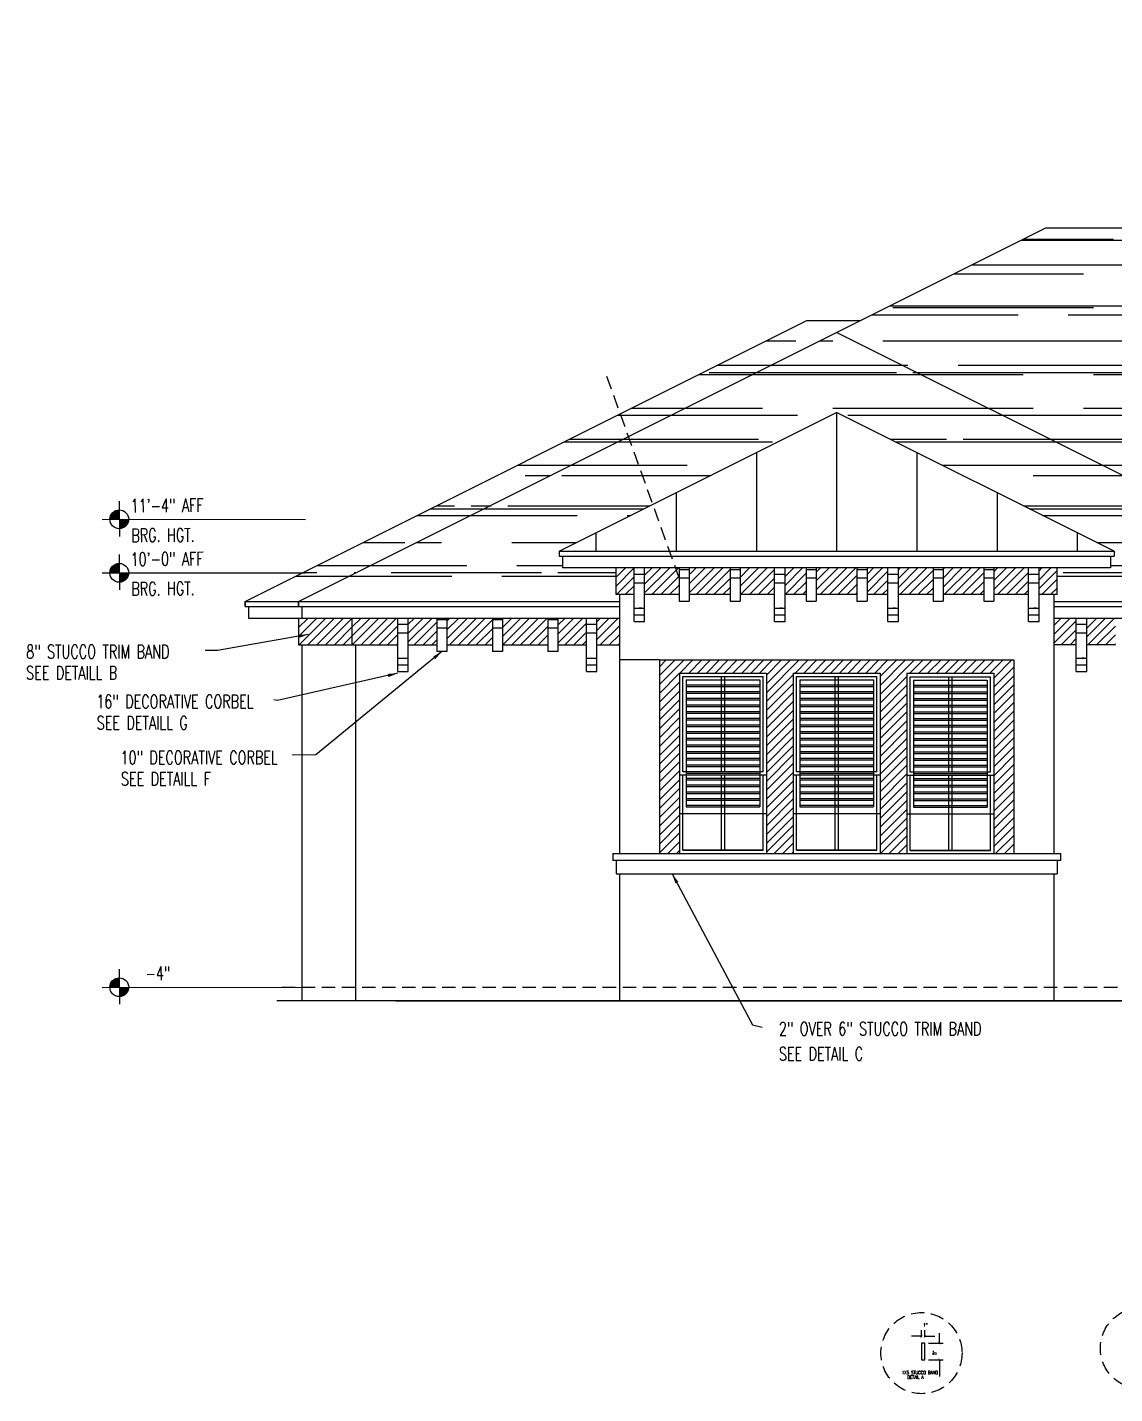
# Model space of a CAD drawing. Header units: inches. Extents: x -25328 to 8149, y -5530 to 4336.
# Drawn here: x -3541.9 to -3216.6, y -2959.6 to -2550.8 of the extents above; entities that cross this region are included whole.
import ezdxf

# ---------------------------------------------------------------- set-up
doc = ezdxf.new("R2010")
doc.units = ezdxf.units.IN
doc.header["$LTSCALE"] = 16
doc.header["$MEASUREMENT"] = 0
doc.linetypes.add('ALPINE_SOLID', pattern=[0])
doc.linetypes.add('HIDDEN', pattern=[0.375, 0.25, -0.125])
doc.layers.get('0').update_dxf_attribs({"linetype": 'CONTINUOUS'})
for name, color, linetype in [('CONC', 3, 'CONTINUOUS'), ('DIMS', 5, 'CONTINUOUS'), ('HATCH', 8, 'CONTINUOUS'), ('Layer_Notes', 7, 'ALPINE_SOLID'), ('ROOF', 1, 'CONTINUOUS'), ('TEXT', 11, 'CONTINUOUS'), ('WALLS EXT', 6, 'CONTINUOUS'), ('WINDOWS', 1, 'CONTINUOUS')]:
    doc.layers.add(name, color=color, linetype=linetype)
doc.styles.add('PAYTAS RM', font='romans.shx', dxfattribs={"width": 0.7, "height": 4.5})
doc.styles.add('PAYTS NOTES', font='romans.shx', dxfattribs={"width": 0.7, "height": 4.5})
doc.styles.get("Standard").update_dxf_attribs({"font": 'arial.ttf'})
doc.dimstyles.new('DIM- PAYTAS', dxfattribs={"dimscale": 48, "dimtxt": 0.1, "dimasz": 0.0625, "dimexe": 0.125, "dimexo": 0.125, "dimgap": 0.125, "dimtad": 1, "dimdec": 1, "dimzin": 3, "dimdsep": 46, "dimlunit": 4, "dimtxsty": 'PAYTAS RM', "dimblk": 'ARCHTICK', "dimcen": 0.09, "dimdle": 0.125, "dimclrd": 5, "dimclre": 5, "dimclrt": 11, "dimadec": 0, "dimazin": 0, "dimtfac": 1, "dimtdec": 1, "dimtofl": 0, "dimtmove": 2, "dimatfit": 3, "dimfxl": 0, "dimfrac": 2, "dimtolj": 1, "dimtzin": 3, "dimarcsym": 0})
doc.dimstyles.get("Standard").update_dxf_attribs({"dimtxt": 0.18, "dimasz": 0.18, "dimexe": 0.18, "dimexo": 0.0625, "dimgap": 0.09, "dimtad": 0, "dimtih": 1, "dimtoh": 1, "dimdec": 4, "dimzin": 0, "dimdsep": 46, "dimtxsty": 'Standard', "dimcen": 0.09, "dimadec": 0, "dimazin": 0, "dimtfac": 1, "dimtdec": 4, "dimtofl": 0, "dimtmove": 0, "dimatfit": 3, "dimfxl": 0, "dimtolj": 1, "dimtzin": 0, "dimarcsym": 0})
pattern_1 = [(45, (-9190.4826, -4556.8754), (-1.3258252, 1.3258252), [])]
pattern_2 = [(45, (-9179.4826, -4556.8754), (-1.3258252, 1.3258252), [])]

# ---------------------------------------------------------------- blocks, each defined once
blk = doc.blocks.new('_ArchTick')
at = {"color": 0, "linetype": 'ByBlock', "const_width": 0.15}
blk.add_lwpolyline([(-0.5, -0.5), (0.5, 0.5)], dxfattribs=at)
blk = doc.blocks.new('ELEVBUB')
for p, q in [((0, 0.151), (0, -0.142)), ((-0.142, 0), (0.078, 0))]:
    blk.add_line(p, q)
at = {"const_width": 0.0781}
for points in [[(0, 0.039, 0.414214), (-0.039, 0, 1)], [(0, -0.039, 0.414213), (0.039, 0, 1)]]:
    blk.add_lwpolyline(points, format="xyb", dxfattribs=at)
blk.add_circle((0, 0), 0.0781)

msp = doc.modelspace()

# ---------------------------------------------------------------- hatches: boundary and pattern name
at = {"layer": 'HATCH'}
h = msp.add_hatch(dxfattribs=at)
h.set_pattern_fill('AR-RROOF', color=8, scale=15, style=0)
h.set_pattern_definition([(0, (-9179.483, -4556.875), (33, 15), [225, -30, 75, -15]), (0, (-9159.533, -4549.375), (-15, 19.95), [45, -4.95, 90, -11.25]), (0, (-9171.983, -4544.125), (78, 10.05), [120, -21, 60, -15])])
h.paths.add_polyline_path([(-3299.78373375, -2642.06474541), (-3460.78373375, -2722.56474541), (-3364.78373375, -2722.56474541), (-3364.78373375, -2720.53688136), (-3365.78373375, -2720.53688136), (-3365.78373375, -2712.53688136), (-3381.78373375, -2712.53688136), (-3381.78373375, -2709.03688136), (-3382.78373375, -2709.03688136), (-3382.78373375, -2707.53688136), (-3299.78373375, -2666.03688136), (-3216.78373375, -2707.53688136), (-3216.78373375, -2709.03688136), (-3217.78373375, -2709.03688136), (-3217.78373375, -2712.53688136), (-3233.78373375, -2712.53688136), (-3233.78373375, -2720.53688136), (-3234.78373375, -2720.53688136), (-3234.78373375, -2722.56474541), (-3138.78373375, -2722.56474541)])
h.paths.add_polyline_path([(-3237.22952254, -2610.7876398), (-3299.78373375, -2642.06474541), (-3138.78373375, -2722.56474541), (-2978.78373375, -2722.56474541), (-3202.33794496, -2610.7876398)])
h.paths.add_polyline_path([(-3188.22212238, -2617.84555109), (-3035.1554508, -2694.37888689), (-3006.78373375, -2678.51391249), (-3006.78373375, -2675.56474541), (-3020.78373375, -2675.56474541), (-3020.78373375, -2672.06474541), (-2768.24206708, -2672.06474541), (-2768.24206708, -2670.56474541), (-3021.78373375, -2670.56474541), (-2812.50662814, -2565.92619261), (-2842.75662814, -2550.80119261), (-2976.84534512, -2617.84555109)])
h.paths.add_polyline_path([(-3021.78373375, -2670.56474541), (-2768.24206708, -2670.56474541), (-2768.24206708, -2645.28688136), (-2770.24206708, -2645.28688136), (-2770.24206708, -2643.28688136), (-2771.03109692, -2643.28688136, 0.1928199289), (-2780.06431132, -2618.78688136), (-2785.24206708, -2618.78688136), (-2785.24206708, -2615.28688136), (-2786.24206708, -2615.28688136), (-2786.24206708, -2613.78688136), (-2694.24206708, -2567.78688136), (-2602.24206708, -2613.78688136), (-2602.24206708, -2615.28688136), (-2603.24206708, -2615.28688136), (-2603.24206708, -2618.78688136), (-2608.41982284, -2618.78688136, 0.1928199289), (-2617.45303725, -2643.28688136), (-2618.24206708, -2643.28688136), (-2618.24206708, -2645.28688136), (-2620.24206708, -2645.28688136), (-2620.24206708, -2670.56474541), (-2453.28373375, -2670.56474541), (-2692.5887034, -2550.91226058), (-2782.4787641, -2550.91226058)])
h = msp.add_hatch(dxfattribs=at)
h.set_pattern_fill('AR-RROOF', color=8, scale=15, style=0)
h.set_pattern_definition([(0, (-9190.483, -4556.875), (33, 15), [225, -30, 75, -15]), (0, (-9170.533, -4549.375), (-15, 19.95), [45, -4.95, 90, -11.25]), (0, (-9182.983, -4544.125), (78, 10.05), [120, -21, 60, -15])])
h.paths.add_polyline_path([(-3299.78373375, -2642.06474541), (-3291.78373375, -2638.06474541), (-3307.78373375, -2638.06474541), (-3476.78373375, -2722.56474541), (-3460.78373375, -2722.56474541)])
h = msp.add_hatch(dxfattribs=at)
h.set_pattern_fill('ANSI31', color=256, scale=15, style=0)
h.set_pattern_definition(pattern_2)
h.paths.add_polyline_path([(-3360.34623375, -2712.53688136), (-3365.78373375, -2712.53688136), (-3365.78373375, -2720.53688136), (-3360.34623375, -2720.53688136)])
h.paths.add_polyline_path([(-3346.87907383, -2720.53688136), (-3346.87907383, -2712.53688136), (-3357.22123375, -2712.53688136), (-3357.22123375, -2720.53688136)])
h.paths.add_polyline_path([(-3343.87907383, -2720.53688136), (-3331.67907383, -2720.53688136), (-3331.67907383, -2712.53688136), (-3343.87907383, -2712.53688136)])
h.paths.add_polyline_path([(-3318.33691392, -2712.53688136), (-3328.67907383, -2712.53688136), (-3328.67907383, -2720.53688136), (-3318.33691392, -2720.53688136)])
h.paths.add_polyline_path([(-3315.21191392, -2720.53688136), (-3308.88373375, -2720.53688136), (-3308.88373375, -2712.53688136), (-3315.21191392, -2712.53688136)])
h.paths.add_polyline_path([(-3293.68373375, -2712.53688136), (-3305.88373375, -2712.53688136), (-3305.88373375, -2720.53688136), (-3293.68373375, -2720.53688136)])
h.paths.add_polyline_path([(-3290.68373375, -2720.53688136), (-3284.43763651, -2720.53688136), (-3284.43763651, -2712.53688136), (-3290.68373375, -2712.53688136)])
h.paths.add_polyline_path([(-3281.31263651, -2712.53688136), (-3281.31263651, -2720.53688136), (-3270.9379957, -2720.53688136), (-3270.9379957, -2712.53688136)])
h.paths.add_polyline_path([(-3267.9379957, -2712.53688136), (-3267.9379957, -2720.53688136), (-3255.7379957, -2720.53688136), (-3255.7379957, -2712.53688136)])
h.paths.add_polyline_path([(-3242.34623375, -2720.53688136), (-3242.34623375, -2712.53688136), (-3252.7379957, -2712.53688136), (-3252.7379957, -2720.53688136)])
h.paths.add_polyline_path([(-3233.78373375, -2712.53688136), (-3239.22123375, -2712.53688136), (-3239.22123375, -2720.53688136), (-3233.78373375, -2720.53688136)])
h = msp.add_hatch(dxfattribs=at)
h.set_pattern_fill('ANSI31', color=256, scale=15, style=0)
h.set_pattern_definition(pattern_1)
h.paths.add_polyline_path([(-3444.78373375, -2735.56474541), (-3444.78373375, -2727.56474541), (-3460.78373375, -2727.56474541), (-3460.78373375, -2735.56474541)])
h = msp.add_hatch(dxfattribs=at)
h.set_pattern_fill('ANSI31', color=256, scale=15, style=0)
h.set_pattern_definition(pattern_1)
h.paths.add_polyline_path([(-3444.78373375, -2727.56474541), (-3444.78373375, -2735.56474541), (-3431.06498375, -2735.56474541), (-3431.06498375, -2727.56474541)])
h.paths.add_polyline_path([(-3427.93998375, -2735.56474541), (-3419.38207017, -2735.56474541), (-3419.38207017, -2727.56474541), (-3427.93998375, -2727.56474541)])
h.paths.add_polyline_path([(-3416.38207017, -2735.56474541), (-3402.78373375, -2735.56474541), (-3402.78373375, -2727.56474541), (-3416.38207017, -2727.56474541)])
h.paths.add_polyline_path([(-3386.18539733, -2735.56474541), (-3386.18539733, -2727.56474541), (-3399.78373375, -2727.56474541), (-3399.78373375, -2735.56474541)])
h.paths.add_polyline_path([(-3383.18539733, -2735.56474541), (-3374.62748375, -2735.56474541), (-3374.62748375, -2727.56474541), (-3383.18539733, -2727.56474541)])
h.paths.add_polyline_path([(-3364.78373375, -2727.56474541), (-3371.50248375, -2727.56474541), (-3371.50248375, -2735.56474541), (-3364.78373375, -2735.56474541)])
h = msp.add_hatch(dxfattribs=at)
h.set_pattern_fill('ANSI31', color=256, scale=15, style=0)
h.set_pattern_definition(pattern_1)
h.paths.add_polyline_path([(-3216.38207017, -2727.56474541), (-3224.93998375, -2727.56474541), (-3224.93998375, -2735.56474541), (-3216.38207017, -2735.56474541)])
h.paths.add_polyline_path([(-3199.78373375, -2735.56474541), (-3199.78373375, -2727.56474541), (-3213.38207017, -2727.56474541), (-3213.38207017, -2735.56474541)])
h.paths.add_polyline_path([(-3196.78373375, -2727.56474541), (-3196.78373375, -2735.56474541), (-3183.18539733, -2735.56474541), (-3183.18539733, -2727.56474541)])
h.paths.add_polyline_path([(-3171.62748375, -2735.56474541), (-3171.62748375, -2727.56474541), (-3180.18539733, -2727.56474541), (-3180.18539733, -2735.56474541)])
h.paths.add_polyline_path([(-3154.78373375, -2735.56474541), (-3154.78373375, -2727.56474541), (-3168.50248375, -2727.56474541), (-3168.50248375, -2735.56474541)])
h.paths.add_polyline_path([(-3234.78373375, -2727.56474541), (-3234.78373375, -2735.56474541), (-3228.06498375, -2735.56474541), (-3228.06498375, -2727.56474541)])
h = msp.add_hatch(dxfattribs=at)
h.set_pattern_fill('ANSI31', color=256, scale=15, style=0)
h.set_pattern_definition(pattern_2)
h.paths.add_polyline_path([(-3352.78373375, -2740.08323457), (-3352.78373375, -2797.99052816), (-3346.78373375, -2797.99052816), (-3346.78373375, -2796.99052816), (-3346.78373375, -2743.99052816), (-3320.78373375, -2743.99052816), (-3320.78373375, -2785.99052816), (-3320.78373375, -2797.99052816), (-3318.78373375, -2797.99052816), (-3312.78373375, -2797.99052816), (-3312.78373375, -2796.99052816), (-3312.78373375, -2743.99052816), (-3286.78373375, -2743.99052816), (-3286.78373375, -2785.99052816), (-3286.78373375, -2797.99052816), (-3278.78373375, -2797.99052816), (-3278.78373375, -2797.08323457), (-3278.78373375, -2744.08323457), (-3252.78373375, -2744.08323457), (-3252.78373375, -2786.08323457), (-3252.78373375, -2797.99052816), (-3246.78373375, -2797.99052816), (-3246.78373375, -2740.08323457)])

# ---------------------------------------------------------------- linework, layer by layer
at = {"layer": 'CONC'}
for p, q in [((-3308.72952254, -2638.5376398), (-3292.72952254, -2638.5376398)), ((-3365.78373375, -2720.53688136), (-3365.78373375, -2712.53688136)), ((-3233.78373375, -2720.53688136), (-3233.78373375, -2712.53688136)), ((-2642.78373375, -2842.03688136), (-3467.25567723, -2842.03688136)), ((-3431.78373375, -2842.03688136), (-2329.28373375, -2842.03688136))]:
    msp.add_line(p, q, dxfattribs=at)
at = {"layer": 'DIMS', "color": 8, "linetype": 'HIDDEN'}
msp.add_line((-3346.87907383, -2715.53688136), (-3368.66608739, -2654.79493102), dxfattribs=at)
at = {"layer": 'DIMS'}
for p, q in [((-3511.59520639, -2697.98344207), (-3458.68141875, -2698.03688136)), ((-3511.59520639, -2713.98344207), (-3458.68141875, -2714.03688136)), ((-3360.34623375, -2720.53688136), (-3365.78373375, -2720.53688136)), ((-3346.87907383, -2720.53688136), (-3357.22123375, -2720.53688136)), ((-3331.67907383, -2720.53688136), (-3343.87907383, -2720.53688136)), ((-3318.33691392, -2720.53688136), (-3328.67907383, -2720.53688136)), ((-3308.88373375, -2720.53688136), (-3315.21191392, -2720.53688136)), ((-3293.68373375, -2720.53688136), (-3305.88373375, -2720.53688136)), ((-3284.43763651, -2720.53688136), (-3290.68373375, -2720.53688136)), ((-3270.9379957, -2720.53688136), (-3281.31263651, -2720.53688136)), ((-3255.7379957, -2720.53688136), (-3267.9379957, -2720.53688136)), ((-3242.34623375, -2720.53688136), (-3252.7379957, -2720.53688136)), ((-3233.78373375, -2720.53688136), (-3239.22123375, -2720.53688136)), ((-3427.93998375, -2735.56474541), (-3419.38207017, -2735.56474541)), ((-3416.38207017, -2735.56474541), (-3402.78373375, -2735.56474541)), ((-3399.78373375, -2735.56474541), (-3386.18539733, -2735.56474541)), ((-3383.18539733, -2735.56474541), (-3374.62748375, -2735.56474541)), ((-3371.50248375, -2735.56474541), (-3364.78373375, -2735.56474541)), ((-3228.06498375, -2735.56474541), (-3234.78373375, -2735.56474541)), ((-3216.38207017, -2735.56474541), (-3224.93998375, -2735.56474541)), ((-3511.59520639, -2837.98344207), (-3458.68141875, -2838.03688136)), ((-3274.38636061, -2944.47423388), (-3274.38636061, -2949.47423388)), ((-3273.38636061, -2944.47423388), (-3274.38636061, -2944.47423388)), ((-3273.38636061, -2949.47423388), (-3273.38636061, -2944.47423388)), ((-3274.38636061, -2949.47423388), (-3273.38636061, -2949.47423388))]:
    msp.add_line(p, q, dxfattribs=at)
at = {"layer": 'DIMS', "color": 5}
for p, q in [((-3274.38636061, -2942.38280176), (-3277.38636061, -2942.38280176)), ((-3274.38636061, -2942.73562972), (-3274.38636061, -2940.64419759)), ((-3273.38636061, -2942.73562972), (-3273.38636061, -2940.64419759)), ((-3273.38636061, -2942.38280176), (-3270.38636061, -2942.38280176)), ((-3268.97902915, -2944.47423388), (-3268.97902915, -2941.47423388)), ((-3272.26737732, -2944.47423388), (-3267.86004586, -2944.47423388)), ((-3272.26737732, -2949.47423388), (-3267.86004586, -2949.47423388)), ((-3268.97902915, -2949.47423388), (-3268.97902915, -2954.47423388))]:
    msp.add_line(p, q, dxfattribs=at)
at = {"layer": 'DIMS', "color": 8, "linetype": 'HIDDEN'}
for centre in [(-3208.72798348, -2946.02803745), (-3274.38636061, -2947.47423388)]:
    msp.add_circle(centre, 12.1315036, dxfattribs=at)
at = {"layer": 'HATCH', "color": 8, "linetype": 'HIDDEN'}
msp.add_line((-3155.78373375, -2838.03688136), (-3467.25567723, -2838.03688136), dxfattribs=at)
at = {"layer": 'Layer_Notes', "color": 8}
for p, q in [((-3299.78373375, -2666.03688136), (-3299.78373375, -2707.53688136)), ((-3323.78373375, -2678.03688136), (-3323.78373375, -2707.53688136)), ((-3275.78373375, -2678.03688136), (-3275.78373375, -2707.53688136)), ((-3347.78373375, -2690.03688136), (-3347.78373375, -2707.53688136)), ((-3251.78373375, -2690.03688136), (-3251.78373375, -2707.53688136)), ((-3371.78373375, -2702.03688136), (-3371.78373375, -2707.53688136)), ((-3227.78373375, -2702.03688136), (-3227.78373375, -2707.53688136))]:
    msp.add_line(p, q, dxfattribs=at)
at = {"layer": 'ROOF', "color": 6}
for p, q in [((-3460.78373375, -2722.56474541), (-3237.22952254, -2610.7876398)), ((-3476.78373375, -2722.56474541), (-3308.72952254, -2638.5376398)), ((-3138.78373375, -2722.56474541), (-3299.78373375, -2642.06474541)), ((-3382.78373375, -2707.53688136), (-3299.78373375, -2666.03688136)), ((-3216.78373375, -2707.53688136), (-3299.78373375, -2666.03688136)), ((-3381.78373375, -2709.03688136), (-3381.78373375, -2712.53688136)), ((-3217.78373375, -2709.03688136), (-3217.78373375, -2712.53688136)), ((-3217.78373375, -2712.53688136), (-3381.78373375, -2712.53688136)), ((-3364.78373375, -2720.53688136), (-3364.78373375, -2797.99052816)), ((-3234.78373375, -2720.53688136), (-3234.78373375, -2797.99052816)), ((-3460.78373375, -2727.56474541), (-3460.78373375, -2735.56474541)), ((-3352.78373375, -2740.08323457), (-3352.78373375, -2797.99052816)), ((-3352.78373375, -2740.08323457), (-3246.78373375, -2740.08323457)), ((-3246.78373375, -2740.08323457), (-3246.78373375, -2797.99052816)), ((-3346.78373375, -2743.99052816), (-3320.78373375, -2743.99052816)), ((-3346.78373375, -2743.99052816), (-3320.78373375, -2743.99052816)), ((-3346.78373375, -2743.99052816), (-3320.78373375, -2743.99052816)), ((-3346.78373375, -2743.99052816), (-3346.78373375, -2796.99052816)), ((-3320.78373375, -2743.99052816), (-3320.78373375, -2797.99052816)), ((-3312.78373375, -2743.99052816), (-3286.78373375, -2743.99052816)), ((-3312.78373375, -2743.99052816), (-3286.78373375, -2743.99052816)), ((-3312.78373375, -2743.99052816), (-3286.78373375, -2743.99052816)), ((-3312.78373375, -2743.99052816), (-3286.78373375, -2743.99052816)), ((-3312.78373375, -2743.99052816), (-3312.78373375, -2796.99052816)), ((-3286.78373375, -2743.99052816), (-3286.78373375, -2797.99052816)), ((-3278.78373375, -2744.08323457), (-3252.78373375, -2744.08323457)), ((-3278.78373375, -2744.08323457), (-3252.78373375, -2744.08323457)), ((-3278.78373375, -2744.08323457), (-3252.78373375, -2744.08323457)), ((-3278.78373375, -2744.08323457), (-3278.78373375, -2797.08323457)), ((-3252.78373375, -2744.08323457), (-3252.78373375, -2798.08323457)), ((-3346.78373375, -2785.24052816), (-3346.78373375, -2797.99052816)), ((-3320.78373375, -2785.24052816), (-3320.78373375, -2796.99052816)), ((-3312.78373375, -2785.24052816), (-3312.78373375, -2797.99052816)), ((-3286.78373375, -2785.24052816), (-3286.78373375, -2796.99052816)), ((-3278.78373375, -2785.33323457), (-3278.78373375, -2797.99052816)), ((-3252.78373375, -2785.33323457), (-3252.78373375, -2797.08323457)), ((-3366.78373375, -2797.99052816), (-3318.78373375, -2797.99052816)), ((-3366.78373375, -2797.99052816), (-3366.78373375, -2800.03688136)), ((-3232.78373375, -2800.03688136), (-3366.78373375, -2800.03688136)), ((-3365.78373375, -2800.03688136), (-3365.78373375, -2804.03688136)), ((-3346.78373375, -2796.99052816), (-3346.78373375, -2797.99052816)), ((-3320.78373375, -2796.99052816), (-3320.78373375, -2797.99052816)), ((-3318.78373375, -2797.99052816), (-3232.78373375, -2797.99052816)), ((-3312.78373375, -2796.99052816), (-3312.78373375, -2797.99052816)), ((-3286.78373375, -2796.99052816), (-3286.78373375, -2797.99052816)), ((-3278.78373375, -2797.08323457), (-3278.78373375, -2797.99052816)), ((-3252.78373375, -2797.08323457), (-3252.78373375, -2798.08323457)), ((-3233.78373375, -2800.03688136), (-3233.78373375, -2804.03688136)), ((-3232.78373375, -2797.99052816), (-3232.78373375, -2800.03688136)), ((-3365.78373375, -2804.03688136), (-3233.78373375, -2804.03688136)), ((-3364.78373375, -2804.03688136), (-3364.78373375, -2842.03688136)), ((-3234.78373375, -2804.03688136), (-3234.78373375, -2842.03688136))]:
    msp.add_line(p, q, dxfattribs=at)
at = {"layer": 'WALLS EXT'}
for p, q in [((-3237.22952254, -2610.7876398), (-3202.33794496, -2610.7876398)), ((-3360.34623375, -2714.38988697), (-3357.22123375, -2714.38988697)), ((-3318.33691392, -2714.38988697), (-3315.21191392, -2714.38988697)), ((-3284.43763651, -2714.38988697), (-3281.31263651, -2714.38988697)), ((-3242.34623375, -2714.38988697), (-3239.22123375, -2714.38988697)), ((-3360.34623375, -2716.96237248), (-3357.22123375, -2716.96237248)), ((-3318.33691392, -2716.96237248), (-3315.21191392, -2716.96237248)), ((-3284.43763651, -2716.96237248), (-3281.31263651, -2716.96237248)), ((-3242.34623375, -2716.96237248), (-3239.22123375, -2716.96237248)), ((-3476.78373375, -2722.56474541), (-3364.78373375, -2722.56474541)), ((-3476.78373375, -2724.06474541), (-3476.78373375, -2722.56474541)), ((-3476.78373375, -2722.56474541), (-3476.78373375, -2724.06474541)), ((-3460.78373375, -2724.06474541), (-3460.78373375, -2722.56474541)), ((-3460.78373375, -2722.56474541), (-3460.78373375, -2724.06474541)), ((-3460.78373375, -2724.06474541), (-3460.78373375, -2722.56474541)), ((-3460.78373375, -2722.56474541), (-3460.78373375, -2724.06474541)), ((-3234.78373375, -2722.56474541), (-2978.78373375, -2722.56474541)), ((-3476.78373375, -2724.06474541), (-3364.78373375, -2724.06474541)), ((-3475.78373375, -2724.06474541), (-3475.78373375, -2727.56474541)), ((-3475.78373375, -2724.06474541), (-3475.78373375, -2727.56474541)), ((-3459.78373375, -2724.06474541), (-3459.78373375, -2727.56474541)), ((-3459.78373375, -2724.06474541), (-3459.78373375, -2727.56474541)), ((-3459.78373375, -2724.06474541), (-3459.78373375, -2727.56474541)), ((-3459.78373375, -2724.06474541), (-3459.78373375, -2727.56474541)), ((-3360.34623375, -2724.53688136), (-3357.22123375, -2724.53688136)), ((-3360.34623375, -2726.53688136), (-3357.22123375, -2726.53688136)), ((-3318.33691392, -2724.53688136), (-3315.21191392, -2724.53688136)), ((-3318.33691392, -2726.53688136), (-3315.21191392, -2726.53688136)), ((-3284.43763651, -2724.53688136), (-3281.31263651, -2724.53688136)), ((-3284.43763651, -2726.53688136), (-3281.31263651, -2726.53688136)), ((-3242.34623375, -2724.53688136), (-3239.22123375, -2724.53688136)), ((-3242.34623375, -2726.53688136), (-3239.22123375, -2726.53688136)), ((-3234.78373375, -2724.06474541), (-2979.78373375, -2724.06474541)), ((-3475.78373375, -2727.56474541), (-3364.78373375, -2727.56474541)), ((-3444.78373375, -2727.56474541), (-3444.78373375, -2735.56474541)), ((-3431.06498375, -2729.41775102), (-3427.93998375, -2729.41775102)), ((-3374.62748375, -2729.41775102), (-3371.50248375, -2729.41775102)), ((-3359.53373375, -2728.53688136), (-3358.03373375, -2728.53688136)), ((-3317.52441392, -2728.53688136), (-3316.02441392, -2728.53688136)), ((-3283.62513651, -2728.53688136), (-3282.12513651, -2728.53688136)), ((-3241.53373375, -2728.53688136), (-3240.03373375, -2728.53688136)), ((-3234.78373375, -2727.56474541), (-2979.78373375, -2727.56474541)), ((-3228.06498375, -2729.41775102), (-3224.93998375, -2729.41775102)), ((-3431.06498375, -2731.99023652), (-3427.93998375, -2731.99023652)), ((-3374.62748375, -2731.99023652), (-3371.50248375, -2731.99023652)), ((-3228.06498375, -2731.99023652), (-3224.93998375, -2731.99023652)), ((-3460.78373375, -2735.56474541), (-3431.06498375, -2735.56474541)), ((-3459.78373375, -2735.56474541), (-3459.78373375, -2842.03688136)), ((-3443.78373375, -2735.56474541), (-3443.78373375, -2842.03688136)), ((-3431.06498375, -2739.56474541), (-3427.93998375, -2739.56474541)), ((-3431.06498375, -2741.56474541), (-3427.93998375, -2741.56474541)), ((-3374.62748375, -2739.56474541), (-3371.50248375, -2739.56474541)), ((-3374.62748375, -2741.56474541), (-3371.50248375, -2741.56474541)), ((-3352.78373375, -2740.08323457), (-3364.78373375, -2740.08323457)), ((-3228.06498375, -2739.56474541), (-3224.93998375, -2739.56474541)), ((-3228.06498375, -2741.56474541), (-3224.93998375, -2741.56474541)), ((-3430.25248375, -2743.56474541), (-3428.75248375, -2743.56474541)), ((-3373.81498375, -2743.56474541), (-3372.31498375, -2743.56474541)), ((-3227.25248375, -2743.56474541), (-3225.75248375, -2743.56474541))]:
    msp.add_line(p, q, dxfattribs=at)
at = {"layer": 'WALLS EXT', "color": 8}
for p, q in [((-3382.78373375, -2707.53688136), (-3382.78373375, -2709.03688136)), ((-3382.78373375, -2709.03688136), (-3216.78373375, -2709.03688136)), ((-3216.78373375, -2707.53688136), (-3216.78373375, -2709.03688136))]:
    msp.add_line(p, q, dxfattribs=at)
at = {"layer": 'WINDOWS'}
for p, q in [((-3382.78373375, -2707.53688136), (-3216.78373375, -2707.53688136)), ((-3360.34623375, -2728.53688136), (-3360.34623375, -2712.53688136)), ((-3357.22123375, -2728.53688136), (-3357.22123375, -2712.53688136)), ((-3346.87907383, -2712.53688136), (-3346.87907383, -2722.53688136)), ((-3346.87907383, -2713.03688136), (-3343.87907383, -2713.03688136)), ((-3343.87907383, -2712.53688136), (-3343.87907383, -2722.53688136)), ((-3331.67907383, -2712.53688136), (-3331.67907383, -2722.53688136)), ((-3331.67907383, -2713.03688136), (-3328.67907383, -2713.03688136)), ((-3331.67907383, -2713.03688136), (-3328.67907383, -2713.03688136)), ((-3328.67907383, -2712.53688136), (-3328.67907383, -2722.53688136)), ((-3318.33691392, -2728.53688136), (-3318.33691392, -2712.53688136)), ((-3315.21191392, -2728.53688136), (-3315.21191392, -2712.53688136)), ((-3308.88373375, -2712.53688136), (-3308.88373375, -2722.53688136)), ((-3308.88373375, -2713.03688136), (-3305.88373375, -2713.03688136)), ((-3305.88373375, -2712.53688136), (-3305.88373375, -2722.53688136)), ((-3293.68373375, -2712.53688136), (-3293.68373375, -2722.53688136)), ((-3293.68373375, -2713.03688136), (-3290.68373375, -2713.03688136)), ((-3290.68373375, -2712.53688136), (-3290.68373375, -2722.53688136)), ((-3284.43763651, -2728.53688136), (-3284.43763651, -2712.53688136)), ((-3281.31263651, -2728.53688136), (-3281.31263651, -2712.53688136)), ((-3270.9379957, -2712.53688136), (-3270.9379957, -2722.53688136)), ((-3270.9379957, -2713.03688136), (-3267.9379957, -2713.03688136)), ((-3267.9379957, -2712.53688136), (-3267.9379957, -2722.53688136)), ((-3255.7379957, -2712.53688136), (-3255.7379957, -2722.53688136)), ((-3255.7379957, -2713.03688136), (-3252.7379957, -2713.03688136)), ((-3252.7379957, -2712.53688136), (-3252.7379957, -2722.53688136)), ((-3242.34623375, -2728.53688136), (-3242.34623375, -2712.53688136)), ((-3239.22123375, -2728.53688136), (-3239.22123375, -2712.53688136)), ((-3346.87907383, -2715.53688136), (-3343.87907383, -2715.53688136)), ((-3331.67907383, -2715.53688136), (-3328.67907383, -2715.53688136)), ((-3308.88373375, -2715.53688136), (-3305.88373375, -2715.53688136)), ((-3293.68373375, -2715.53688136), (-3290.68373375, -2715.53688136)), ((-3270.9379957, -2715.53688136), (-3267.9379957, -2715.53688136)), ((-3255.7379957, -2715.53688136), (-3252.7379957, -2715.53688136)), ((-3346.87907383, -2722.53688136), (-3343.87907383, -2722.53688136)), ((-3331.67907383, -2722.53688136), (-3328.67907383, -2722.53688136)), ((-3308.88373375, -2722.53688136), (-3305.88373375, -2722.53688136)), ((-3293.68373375, -2722.53688136), (-3290.68373375, -2722.53688136)), ((-3270.9379957, -2722.53688136), (-3267.9379957, -2722.53688136)), ((-3255.7379957, -2722.53688136), (-3252.7379957, -2722.53688136)), ((-3359.53373375, -2724.53688136), (-3358.03373375, -2724.53688136)), ((-3358.03373375, -2724.53688136), (-3358.8171998, -2724.53688136)), ((-3317.52441392, -2724.53688136), (-3316.02441392, -2724.53688136)), ((-3316.02441392, -2724.53688136), (-3316.80787996, -2724.53688136)), ((-3283.62513651, -2724.53688136), (-3282.12513651, -2724.53688136)), ((-3282.12513651, -2724.53688136), (-3282.90860256, -2724.53688136)), ((-3241.53373375, -2724.53688136), (-3240.03373375, -2724.53688136)), ((-3240.03373375, -2724.53688136), (-3240.8171998, -2724.53688136)), ((-3431.06498375, -2743.56474541), (-3431.06498375, -2727.56474541)), ((-3427.93998375, -2743.56474541), (-3427.93998375, -2727.56474541)), ((-3419.38207017, -2727.56474541), (-3419.38207017, -2737.56474541)), ((-3416.38207017, -2728.06474541), (-3419.38207017, -2728.06474541)), ((-3416.38207017, -2730.56474541), (-3419.38207017, -2730.56474541)), ((-3416.38207017, -2727.56474541), (-3416.38207017, -2737.56474541)), ((-3402.78373375, -2727.56474541), (-3402.78373375, -2737.56474541)), ((-3399.78373375, -2728.06474541), (-3402.78373375, -2728.06474541)), ((-3399.78373375, -2730.56474541), (-3402.78373375, -2730.56474541)), ((-3399.78373375, -2727.56474541), (-3399.78373375, -2737.56474541)), ((-3386.18539733, -2727.56474541), (-3386.18539733, -2737.56474541)), ((-3383.18539733, -2728.06474541), (-3386.18539733, -2728.06474541)), ((-3383.18539733, -2730.56474541), (-3386.18539733, -2730.56474541)), ((-3383.18539733, -2727.56474541), (-3383.18539733, -2737.56474541)), ((-3374.62748375, -2743.56474541), (-3374.62748375, -2727.56474541)), ((-3371.50248375, -2743.56474541), (-3371.50248375, -2727.56474541)), ((-3360.34623375, -2728.53688136), (-3359.53373375, -2728.53688136)), ((-3358.03373375, -2728.53688136), (-3357.22123375, -2728.53688136)), ((-3318.33691392, -2728.53688136), (-3317.52441392, -2728.53688136)), ((-3316.02441392, -2728.53688136), (-3315.21191392, -2728.53688136)), ((-3284.43763651, -2728.53688136), (-3283.62513651, -2728.53688136)), ((-3282.12513651, -2728.53688136), (-3281.31263651, -2728.53688136)), ((-3242.34623375, -2728.53688136), (-3241.53373375, -2728.53688136)), ((-3240.03373375, -2728.53688136), (-3239.22123375, -2728.53688136)), ((-3228.06498375, -2743.56474541), (-3228.06498375, -2727.56474541)), ((-3224.93998375, -2743.56474541), (-3224.93998375, -2727.56474541)), ((-3416.38207017, -2737.56474541), (-3419.38207017, -2737.56474541)), ((-3399.78373375, -2737.56474541), (-3402.78373375, -2737.56474541)), ((-3383.18539733, -2737.56474541), (-3386.18539733, -2737.56474541)), ((-3227.25248375, -2739.56474541), (-3225.75248375, -2739.56474541)), ((-3225.75248375, -2739.56474541), (-3226.5359498, -2739.56474541)), ((-3431.06498375, -2743.56474541), (-3430.25248375, -2743.56474541)), ((-3428.75248375, -2743.56474541), (-3427.93998375, -2743.56474541)), ((-3374.62748375, -2743.56474541), (-3373.81498375, -2743.56474541)), ((-3372.31498375, -2743.56474541), (-3371.50248375, -2743.56474541)), ((-3346.78373375, -2743.99052816), (-3346.78373375, -2785.99052816)), ((-3346.78373375, -2743.99052816), (-3320.78373375, -2743.99052816)), ((-3345.78373375, -2744.99052816), (-3321.78373375, -2744.99052816)), ((-3345.78373375, -2773.56309968), (-3345.78373375, -2744.99052816)), ((-3344.78373375, -2745.99052816), (-3344.78373375, -2783.99052816)), ((-3344.78373375, -2745.99052816), (-3322.78373375, -2745.99052816)), ((-3334.28373375, -2744.99052816), (-3334.28373375, -2773.56309968)), ((-3333.28373375, -2744.99052816), (-3333.28373375, -2773.56309968)), ((-3322.78373375, -2745.99052816), (-3322.78373375, -2783.99052816)), ((-3321.78373375, -2773.56309968), (-3321.78373375, -2744.99052816)), ((-3320.78373375, -2743.99052816), (-3320.78373375, -2785.99052816)), ((-3312.78373375, -2743.99052816), (-3312.78373375, -2785.99052816)), ((-3312.78373375, -2743.99052816), (-3286.78373375, -2743.99052816)), ((-3311.78373375, -2744.99052816), (-3287.78373375, -2744.99052816)), ((-3311.78373375, -2773.56309968), (-3311.78373375, -2744.99052816)), ((-3310.78373375, -2745.99052816), (-3310.78373375, -2783.99052816)), ((-3310.78373375, -2745.99052816), (-3288.78373375, -2745.99052816)), ((-3300.28373375, -2744.99052816), (-3300.28373375, -2773.56309968)), ((-3299.28373375, -2744.99052816), (-3299.28373375, -2773.56309968)), ((-3288.78373375, -2745.99052816), (-3288.78373375, -2783.99052816)), ((-3287.78373375, -2773.56309968), (-3287.78373375, -2744.99052816)), ((-3286.78373375, -2743.99052816), (-3286.78373375, -2785.99052816)), ((-3278.78373375, -2744.08323457), (-3278.78373375, -2786.08323457)), ((-3278.78373375, -2744.08323457), (-3252.78373375, -2744.08323457)), ((-3277.78373375, -2745.08323457), (-3253.78373375, -2745.08323457)), ((-3277.78373375, -2773.65580609), (-3277.78373375, -2745.08323457)), ((-3276.78373375, -2746.08323457), (-3276.78373375, -2784.08323457)), ((-3276.78373375, -2746.08323457), (-3254.78373375, -2746.08323457)), ((-3266.28373375, -2745.08323457), (-3266.28373375, -2773.65580609)), ((-3265.28373375, -2745.08323457), (-3265.28373375, -2773.65580609)), ((-3254.78373375, -2746.08323457), (-3254.78373375, -2784.08323457)), ((-3253.78373375, -2773.65580609), (-3253.78373375, -2745.08323457)), ((-3252.78373375, -2744.08323457), (-3252.78373375, -2786.08323457)), ((-3228.06498375, -2743.56474541), (-3227.25248375, -2743.56474541)), ((-3225.75248375, -2743.56474541), (-3224.93998375, -2743.56474541)), ((-3344.78373375, -2747.49052816), (-3322.78373375, -2747.49052816)), ((-3344.78373375, -2747.99052816), (-3322.78373375, -2747.99052816)), ((-3344.78373375, -2749.49052816), (-3322.78373375, -2749.49052816)), ((-3344.78373375, -2749.99052816), (-3322.78373375, -2749.99052816)), ((-3310.78373375, -2747.49052816), (-3288.78373375, -2747.49052816)), ((-3310.78373375, -2747.99052816), (-3288.78373375, -2747.99052816)), ((-3310.78373375, -2749.49052816), (-3288.78373375, -2749.49052816)), ((-3310.78373375, -2749.99052816), (-3288.78373375, -2749.99052816)), ((-3276.78373375, -2747.58323457), (-3254.78373375, -2747.58323457)), ((-3276.78373375, -2748.08323457), (-3254.78373375, -2748.08323457)), ((-3276.78373375, -2749.58323457), (-3254.78373375, -2749.58323457)), ((-3276.78373375, -2750.08323457), (-3254.78373375, -2750.08323457)), ((-3344.78373375, -2751.49052816), (-3322.78373375, -2751.49052816)), ((-3344.78373375, -2751.99052816), (-3322.78373375, -2751.99052816)), ((-3344.78373375, -2753.49052816), (-3322.78373375, -2753.49052816)), ((-3344.78373375, -2753.99052816), (-3322.78373375, -2753.99052816)), ((-3310.78373375, -2751.49052816), (-3288.78373375, -2751.49052816)), ((-3310.78373375, -2751.99052816), (-3288.78373375, -2751.99052816)), ((-3310.78373375, -2753.49052816), (-3288.78373375, -2753.49052816)), ((-3310.78373375, -2753.99052816), (-3288.78373375, -2753.99052816)), ((-3276.78373375, -2751.58323457), (-3254.78373375, -2751.58323457)), ((-3276.78373375, -2752.08323457), (-3254.78373375, -2752.08323457)), ((-3276.78373375, -2753.58323457), (-3254.78373375, -2753.58323457)), ((-3276.78373375, -2754.08323457), (-3254.78373375, -2754.08323457)), ((-3344.78373375, -2755.49052816), (-3322.78373375, -2755.49052816)), ((-3344.78373375, -2755.99052816), (-3322.78373375, -2755.99052816)), ((-3344.78373375, -2757.49052816), (-3322.78373375, -2757.49052816)), ((-3344.78373375, -2757.99052816), (-3322.78373375, -2757.99052816)), ((-3310.78373375, -2755.49052816), (-3288.78373375, -2755.49052816)), ((-3310.78373375, -2755.99052816), (-3288.78373375, -2755.99052816)), ((-3310.78373375, -2757.49052816), (-3288.78373375, -2757.49052816)), ((-3310.78373375, -2757.99052816), (-3288.78373375, -2757.99052816)), ((-3276.78373375, -2755.58323457), (-3254.78373375, -2755.58323457)), ((-3276.78373375, -2756.08323457), (-3254.78373375, -2756.08323457)), ((-3276.78373375, -2757.58323457), (-3254.78373375, -2757.58323457)), ((-3276.78373375, -2758.08323457), (-3254.78373375, -2758.08323457)), ((-3344.78373375, -2759.49052816), (-3322.78373375, -2759.49052816)), ((-3344.78373375, -2759.99052816), (-3322.78373375, -2759.99052816)), ((-3344.78373375, -2761.49052816), (-3322.78373375, -2761.49052816)), ((-3344.78373375, -2761.99052816), (-3322.78373375, -2761.99052816)), ((-3344.78373375, -2763.49052816), (-3322.78373375, -2763.49052816)), ((-3310.78373375, -2759.49052816), (-3288.78373375, -2759.49052816)), ((-3310.78373375, -2759.99052816), (-3288.78373375, -2759.99052816)), ((-3310.78373375, -2761.49052816), (-3288.78373375, -2761.49052816)), ((-3310.78373375, -2761.99052816), (-3288.78373375, -2761.99052816)), ((-3310.78373375, -2763.49052816), (-3288.78373375, -2763.49052816)), ((-3276.78373375, -2759.58323457), (-3254.78373375, -2759.58323457)), ((-3276.78373375, -2760.08323457), (-3254.78373375, -2760.08323457)), ((-3276.78373375, -2761.58323457), (-3254.78373375, -2761.58323457)), ((-3276.78373375, -2762.08323457), (-3254.78373375, -2762.08323457)), ((-3344.78373375, -2763.99052816), (-3322.78373375, -2763.99052816)), ((-3344.78373375, -2765.49052816), (-3322.78373375, -2765.49052816)), ((-3344.78373375, -2765.99052816), (-3322.78373375, -2765.99052816)), ((-3344.78373375, -2767.49052816), (-3322.78373375, -2767.49052816)), ((-3310.78373375, -2763.99052816), (-3288.78373375, -2763.99052816)), ((-3310.78373375, -2765.49052816), (-3288.78373375, -2765.49052816)), ((-3310.78373375, -2765.99052816), (-3288.78373375, -2765.99052816)), ((-3310.78373375, -2767.49052816), (-3288.78373375, -2767.49052816)), ((-3276.78373375, -2763.58323457), (-3254.78373375, -2763.58323457)), ((-3276.78373375, -2764.08323457), (-3254.78373375, -2764.08323457)), ((-3276.78373375, -2765.58323457), (-3254.78373375, -2765.58323457)), ((-3276.78373375, -2766.08323457), (-3254.78373375, -2766.08323457)), ((-3276.78373375, -2767.58323457), (-3254.78373375, -2767.58323457)), ((-3344.78373375, -2767.99052816), (-3322.78373375, -2767.99052816)), ((-3344.78373375, -2769.49052816), (-3322.78373375, -2769.49052816)), ((-3344.78373375, -2769.99052816), (-3322.78373375, -2769.99052816)), ((-3344.78373375, -2771.49052816), (-3322.78373375, -2771.49052816)), ((-3310.78373375, -2767.99052816), (-3288.78373375, -2767.99052816)), ((-3310.78373375, -2769.49052816), (-3288.78373375, -2769.49052816)), ((-3310.78373375, -2769.99052816), (-3288.78373375, -2769.99052816)), ((-3310.78373375, -2771.49052816), (-3288.78373375, -2771.49052816)), ((-3276.78373375, -2768.08323457), (-3254.78373375, -2768.08323457)), ((-3276.78373375, -2769.58323457), (-3254.78373375, -2769.58323457)), ((-3276.78373375, -2770.08323457), (-3254.78373375, -2770.08323457)), ((-3276.78373375, -2771.58323457), (-3254.78373375, -2771.58323457)), ((-3320.78373375, -2774.56309968), (-3346.78373375, -2774.56309968)), ((-3321.78373375, -2773.56309968), (-3345.78373375, -2773.56309968)), ((-3345.78373375, -2796.99052816), (-3345.78373375, -2774.56309968)), ((-3344.78373375, -2771.99052816), (-3322.78373375, -2771.99052816)), ((-3344.78373375, -2773.49052816), (-3322.78373375, -2773.49052816)), ((-3344.78373375, -2773.99052816), (-3322.78373375, -2773.99052816)), ((-3344.78373375, -2775.49052816), (-3322.78373375, -2775.49052816)), ((-3334.28373375, -2774.56309968), (-3334.28373375, -2796.99052816)), ((-3333.28373375, -2774.56309968), (-3333.28373375, -2796.99052816)), ((-3321.78373375, -2796.99052816), (-3321.78373375, -2774.56309968)), ((-3286.78373375, -2774.56309968), (-3312.78373375, -2774.56309968)), ((-3287.78373375, -2773.56309968), (-3311.78373375, -2773.56309968)), ((-3311.78373375, -2796.99052816), (-3311.78373375, -2774.56309968)), ((-3310.78373375, -2771.99052816), (-3288.78373375, -2771.99052816)), ((-3310.78373375, -2773.49052816), (-3288.78373375, -2773.49052816)), ((-3310.78373375, -2773.99052816), (-3288.78373375, -2773.99052816)), ((-3310.78373375, -2775.49052816), (-3288.78373375, -2775.49052816)), ((-3300.28373375, -2774.56309968), (-3300.28373375, -2796.99052816)), ((-3299.28373375, -2774.56309968), (-3299.28373375, -2796.99052816)), ((-3287.78373375, -2796.99052816), (-3287.78373375, -2774.56309968)), ((-3252.78373375, -2774.65580609), (-3278.78373375, -2774.65580609)), ((-3253.78373375, -2773.65580609), (-3277.78373375, -2773.65580609)), ((-3277.78373375, -2797.08323457), (-3277.78373375, -2774.65580609)), ((-3276.78373375, -2772.08323457), (-3254.78373375, -2772.08323457)), ((-3276.78373375, -2773.58323457), (-3254.78373375, -2773.58323457)), ((-3276.78373375, -2774.08323457), (-3254.78373375, -2774.08323457)), ((-3276.78373375, -2775.58323457), (-3254.78373375, -2775.58323457)), ((-3266.28373375, -2774.65580609), (-3266.28373375, -2797.08323457)), ((-3265.28373375, -2774.65580609), (-3265.28373375, -2797.08323457)), ((-3253.78373375, -2797.08323457), (-3253.78373375, -2774.65580609)), ((-3344.78373375, -2775.99052816), (-3322.78373375, -2775.99052816)), ((-3344.78373375, -2777.49052816), (-3322.78373375, -2777.49052816)), ((-3344.78373375, -2777.99052816), (-3322.78373375, -2777.99052816)), ((-3344.78373375, -2779.49052816), (-3322.78373375, -2779.49052816)), ((-3310.78373375, -2775.99052816), (-3288.78373375, -2775.99052816)), ((-3310.78373375, -2777.49052816), (-3288.78373375, -2777.49052816)), ((-3310.78373375, -2777.99052816), (-3288.78373375, -2777.99052816)), ((-3310.78373375, -2779.49052816), (-3288.78373375, -2779.49052816)), ((-3276.78373375, -2776.08323457), (-3254.78373375, -2776.08323457)), ((-3276.78373375, -2777.58323457), (-3254.78373375, -2777.58323457)), ((-3276.78373375, -2778.08323457), (-3254.78373375, -2778.08323457)), ((-3276.78373375, -2779.58323457), (-3254.78373375, -2779.58323457)), ((-3344.78373375, -2779.99052816), (-3322.78373375, -2779.99052816)), ((-3344.78373375, -2781.49052816), (-3322.78373375, -2781.49052816)), ((-3344.78373375, -2781.99052816), (-3322.78373375, -2781.99052816)), ((-3344.78373375, -2783.49052816), (-3322.78373375, -2783.49052816)), ((-3310.78373375, -2779.99052816), (-3288.78373375, -2779.99052816)), ((-3310.78373375, -2781.49052816), (-3288.78373375, -2781.49052816)), ((-3310.78373375, -2781.99052816), (-3288.78373375, -2781.99052816)), ((-3310.78373375, -2783.49052816), (-3288.78373375, -2783.49052816)), ((-3276.78373375, -2780.08323457), (-3254.78373375, -2780.08323457)), ((-3276.78373375, -2781.58323457), (-3254.78373375, -2781.58323457)), ((-3276.78373375, -2782.08323457), (-3254.78373375, -2782.08323457)), ((-3276.78373375, -2783.58323457), (-3254.78373375, -2783.58323457)), ((-3346.78373375, -2785.99052816), (-3320.78373375, -2785.99052816)), ((-3345.78373375, -2796.99052816), (-3345.78373375, -2785.24052816)), ((-3344.78373375, -2783.99052816), (-3322.78373375, -2783.99052816)), ((-3344.78373375, -2783.99052816), (-3322.78373375, -2783.99052816)), ((-3334.28373375, -2785.24052816), (-3334.28373375, -2796.99052816)), ((-3333.28373375, -2785.24052816), (-3333.28373375, -2796.99052816)), ((-3321.78373375, -2796.99052816), (-3321.78373375, -2785.24052816)), ((-3312.78373375, -2785.99052816), (-3286.78373375, -2785.99052816)), ((-3311.78373375, -2796.99052816), (-3311.78373375, -2785.24052816)), ((-3310.78373375, -2783.99052816), (-3288.78373375, -2783.99052816)), ((-3310.78373375, -2783.99052816), (-3288.78373375, -2783.99052816)), ((-3300.28373375, -2785.24052816), (-3300.28373375, -2796.99052816)), ((-3299.28373375, -2785.24052816), (-3299.28373375, -2796.99052816)), ((-3287.78373375, -2796.99052816), (-3287.78373375, -2785.24052816)), ((-3278.78373375, -2786.08323457), (-3252.78373375, -2786.08323457)), ((-3277.78373375, -2797.08323457), (-3277.78373375, -2785.33323457)), ((-3276.78373375, -2784.08323457), (-3254.78373375, -2784.08323457)), ((-3276.78373375, -2784.08323457), (-3254.78373375, -2784.08323457)), ((-3266.28373375, -2785.33323457), (-3266.28373375, -2797.08323457)), ((-3265.28373375, -2785.33323457), (-3265.28373375, -2797.08323457)), ((-3253.78373375, -2797.08323457), (-3253.78373375, -2785.33323457)), ((-3321.78373375, -2796.99052816), (-3345.78373375, -2796.99052816)), ((-3345.78373375, -2796.99052816), (-3321.78373375, -2796.99052816)), ((-3287.78373375, -2796.99052816), (-3311.78373375, -2796.99052816)), ((-3311.78373375, -2796.99052816), (-3287.78373375, -2796.99052816)), ((-3253.78373375, -2797.08323457), (-3277.78373375, -2797.08323457)), ((-3277.78373375, -2797.08323457), (-3253.78373375, -2797.08323457))]:
    msp.add_line(p, q, dxfattribs=at)

# ---------------------------------------------------------------- block references
at = {"layer": 'DIMS', "xscale": 35.99999999999981, "yscale": 35.99999999999981, "zscale": 35.99999999999981}
for p, rotation in [((-3514.40764241, -2698.00241201), 0.3864554246745742), ((-3514.40764241, -2714.00241201), 0.3864554246745747), ((-3514.40764241, -2838.00241201), 0.3864554246745748)]:
    msp.add_blockref('ELEVBUB', p, dxfattribs=dict(at, rotation=rotation))
at = {"layer": 'DIMS', "color": 5, "xscale": 0.75, "yscale": 0.75, "zscale": 0.75}
msp.add_blockref('_ArchTick', (-3274.38636061, -2942.38280176), dxfattribs=at)
for p, rotation in [((-3273.38636061, -2942.38280176), 180), ((-3268.97902915, -2944.47423388), 270), ((-3268.97902915, -2949.47423388), 90)]:
    msp.add_blockref('_ArchTick', p, dxfattribs=dict(at, rotation=rotation))

# ---------------------------------------------------------------- texts
at = {"layer": 'TEXT', "style": 'PAYTS NOTES', "width": 0.7}
for s, p in [('11\'-4" AFF', (-3511.02829317, -2695.92717868)), ('BRG. HGT.', (-3510.80199418, -2704.81188282)), ('10\'-0" AFF', (-3511.02829317, -2711.92717868)), ('BRG. HGT.', (-3510.80199418, -2720.81188282)), ('-4"', (-3506.58650435, -2835.8726532))]:
    msp.add_text(s, height=4, rotation=0.3864554247, dxfattribs=at).set_placement(p)
at = {"layer": 'TEXT', "attachment_point": 4, "style": 'PAYTS NOTES'}
for s, insert, char_height, width in [('\\A1;8" STUCCO TRIM BAND', (-3542.25855255, -2737.60092018), 4, 103.1729513398), ('\\A1;SEE DETAILL B', (-3542.28647256, -2743.92209515), 4, 103.1729513398), ('\\A1;16" DECORATIVE CORBEL', (-3521.28927778, -2752.52947843), 4, 103.1729513398), ('\\A1;SEE DETAILL G', (-3521.16377098, -2758.88894457), 4, 103.1729513398), ('\\A1;10" DECORATIVE CORBEL', (-3514.04376675, -2769.27020335), 4, 103.1729513398), ('\\A1;SEE DETAILL F', (-3513.91825995, -2775.62966949), 4, 103.1729513398), ('\\A1;2" OVER 6" STUCCO TRIM BAND', (-3317.06029476, -2850.42746986), 4, 103.1729513398), ('\\A1;SEE DETAIL C', (-3317.06029476, -2857.9212648), 4, 103.1729513398), ('\\A1;1"', (-3273.88636061, -2939.04095858), 1, 34.6129500146), ('\\A1;1X5 STUCCO BAND', (-3280.29193832, -2953.30893987), 1, 34.6129500146), ('\\A1;DETAIL A', (-3278.60342454, -2954.69311415), 1, 34.6129500146)]:
    msp.add_mtext(s, dxfattribs=dict(at, insert=insert, char_height=char_height, width=width))
at = {"layer": 'TEXT', "insert": (-3270.49041738, -2948.02142328), "char_height": 1, "width": 34.6129500146, "attachment_point": 4, "rotation": 90, "style": 'PAYTS NOTES'}
msp.add_mtext('\\A1;5"', dxfattribs=at)

# ---------------------------------------------------------------- leaders
at = {"layer": 'DIMS'}
msp.add_leader([(-3349.00327688, -2804.03688136), (-3324.99508459, -2849.27202898), (-3322.09137045, -2849.99724384)], dimstyle='Standard', override={"dimscale": 48, "dimtxt": 0.1, "dimasz": 0.0625, "dimexe": 0.125, "dimexo": 0.125, "dimgap": 0.125, "dimtad": 0, "dimtih": 0, "dimtoh": 0, "dimdec": 1, "dimzin": 3, "dimlunit": 4, "dimtxsty": 'PAYTAS RM', "dimdle": 0.125, "dimclrd": 5, "dimclre": 5, "dimclrt": 11, "dimtdec": 1, "dimtmove": 2, "dimfxl": 0.09375, "dimfrac": 2, "dimtzin": 3}, dxfattribs=at)
at = {"layer": 'WALLS EXT'}
for points in [[(-3457.89921688, -2732.47628151), (-3484.99075016, -2737.27989359), (-3488.74863497, -2737.27989359)], [(-3417.88207017, -2737.56474541), (-3455.56806623, -2768.50102195), (-3462.66845043, -2768.61545577)], [(-3431.06498375, -2744.06474541), (-3467.09617848, -2752.24497849), (-3468.20763821, -2751.99814502)]]:
    msp.add_leader(points, dimstyle='DIM- PAYTAS', override={"dimgap": 0.125, "dimtad": 0, "dimtfill": 1, "dimarcsym": 2}, dxfattribs=at)

doc.saveas('drawing.dxf')
